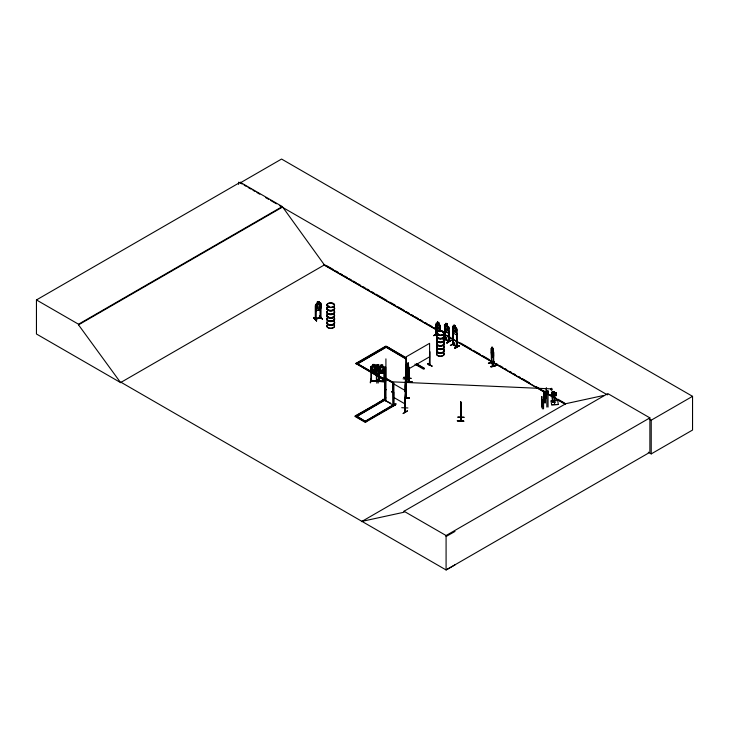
<?xml version="1.0" encoding="UTF-8"?>
<svg xmlns="http://www.w3.org/2000/svg" width="729" height="729" viewBox="0 0 729 729"><rect width="100%" height="100%" fill="white"/><g stroke="black" fill="none" stroke-linecap="round" stroke-linejoin="round"><path stroke-width="1.09" d="M551.999 393.569L552.008 395.063L551.88 392.184L552.063 393.505M460.655 409.671L460.746 406.654M401.715 407.702L407.894 407.958M460.801 407.365L460.837 409.379L460.865 407.365M556.063 393.678L556.09 393.523M315.457 318.855C328.642 315.548 311.474 319.184 315.976 318.819M463.708 421.234C444.07 419.94 476.857 421.918 457.539 420.879M552.108 394.179L552.618 402.226L551.99 393.76L552.272 394.189M460.655 408.532L460.701 407.238M460.673 404.668L460.537 420.606M408.012 370.797C410.618 383.035 406.709 347.177 408.513 371.043L408.668 370.296M408.787 381.905L409.106 381.449M460.655 402.964L460.774 401.834L460.746 420.961L460.837 420.15M460.546 405.461L460.774 401.834L460.61 411.32M460.619 405.461L460.701 404.139M460.746 403.556L460.865 402.973M460.837 409.352L460.61 412.131L460.518 410.828M457.876 417.079L464.045 417.198M461.029 404.267L461.093 417.398M460.846 417.38L461.056 403.939M460.528 420.915L461.056 417.425L460.783 420.888M406.071 357.383L405.88 398.362L406.299 397.341M404.987 397.405L405.944 390.006M492.066 348.836L492.066 347.177L491.492 363.115L491.565 362.304M493.342 350.622L493.323 365.776L493.569 352.225L493.834 366.031L491.282 362.331L491.72 363.106M493.369 365.265L493.834 365.511L493.351 365.73M376.282 372.966L371.526 372.756L370.979 366.614L373.002 366.149M372.929 366.131L372.938 364.427L374.961 364.518L374.961 366.177M376.911 366.915L374.888 366.213M376.984 366.897L376.273 366.24M379.362 366.505L378.725 367.07L379.399 366.523L384.092 366.678L384.803 367.334L384.803 371.79L384.101 373.403L379.353 373.157M382.771 366.651L383.718 367.307L383.718 370.405L382.707 371.681L380.811 371.599M384.803 367.334L384.712 381.823M384.101 373.403L384.739 371.735M550.65 388.849C552.7 386.734 551.835 391.582 550.65 388.849L391.692 381.814M371.453 367.489L370.879 367.58L371.453 367.489L371.498 381.103L370.961 380.42M370.214 382.743L370.779 379.171M370.551 382.789L371.088 379.226M377.002 380.766L371.389 380.447L370.933 381.094M376.355 372.355L376.419 381.385L376.374 380.875M376.939 380.766L371.517 380.629M376.72 383.099L377.303 379.472M378.05 383.172L378.852 379.609M384.174 368.3L384.748 368.2L384.174 368.3L384.238 381.823L384.192 368.172M384.821 381.477L384.538 383.536L385.149 381.759M378.643 381.03L384.794 381.322L384.265 381.139M385.122 381.741L384.62 383.509L384.848 381.686M380.82 371.854L380.082 373.366L375.371 373.202L374.824 371.48M376.784 364.892L378.807 365.001L376.784 364.892L376.838 366.651L375.836 367.106L375.836 370.204L376.847 371.59L378.734 371.69L379.745 370.414L379.745 367.316L378.734 366.714M376.775 366.587L374.815 367.097M378.798 366.696L380.83 367.352M380.11 366.769C373.868 364.044 373.713 369.038 375.371 373.202M380.137 373.421L380.83 371.817M395.656 404.276C382.16 412.003 402.208 400.157 394.252 405.087M491.3 352.79L491.474 354.795L493.287 357.347L493.588 356.007M405.998 379.107L406.217 356.818L429.581 343.332L429.627 364.983M329.253 306.508L328.232 306.262L329.052 306.681M328.296 306.28L329.016 306.563M328.26 306.681L329.08 306.745L329.016 306.216M332.679 303.911L333.144 303.875M385.696 380.921L385.605 380.274M385.723 381.103L385.605 380.602M385.714 389.878L385.696 389.332L385.714 390.206M385.714 398.061L385.605 397.697M438.749 334.383L438.439 334.119M438.94 334.493L438.339 334.565M442.576 332.187L442.904 332.132M408.44 366.714L408.276 367.616C408.049 359.306 407.812 372.847 408.276 368.336C408.75 377.576 408.349 360.053 408.513 369.721L408.222 365.539L408.832 367.799L408.923 382.288L407.921 378.761L408.841 381.732M403.802 377.449C405.816 375.882 413.179 384.074 403.83 377.403M408.413 379.8L403.984 377.312L408.459 379.827M318.992 301.56L319.02 303.255L319.047 301.487L317.252 302.034L316.45 307.693L317.343 308.75L319.02 308.23L319.922 306.636L319.922 303.537L319.02 303.255L320.213 302.79L320.878 303.218L320.878 307.674L320.259 309.515L316.012 310.773L320.231 309.479L320.787 307.647M439.806 331.595L440.343 330.201M448.262 332.962L448.745 331.631L448.299 333.035L444.927 331.084L444.48 324.733L445.966 324.943M456.336 334.739L456.81 333.408M456.91 333.417L456.363 334.811L452.991 332.861L452.545 330.957M320.833 317.716L315.402 319.375L315.876 319.065M316.477 320.951L313.57 317.808L313.871 317.443M316.723 320.851L313.834 317.479M433.819 335.686L436.452 334.174L436.607 334.748L436.015 334.584L436.033 323.266L437.518 323.585L437.518 321.926M446.686 337.782L443.186 339.778M454.541 342.967L450.404 345.355M454.741 343.04L450.367 345.564M436.015 334.638L435.969 334.064L436.534 334.192M447.406 325.772L447.406 324.113L445.92 323.312L445.246 328.287L445.966 330.027L447.305 330.802L448.025 329.891L448.025 326.792L447.305 325.827L448.836 327.184L448.836 341.682L444.462 339.204L444.608 338.575M444.48 324.733L444.881 339.441L444.726 338.611M453.092 344.052L452.891 344.161M452.946 344.699L452.946 344.206M456.482 346.731L456.609 333.107M406.773 378.369L406.764 364.864L406.217 365.01L406.764 364.864M406.199 398.371L405.944 376.519L404.704 386.024L404.704 391.646M407.839 364.382L408.832 367.799M391.528 391.61C392.831 392.412 392.33 390.398 391.974 391.874M391.564 391.71L392.002 392.102L392.275 391.455M385.65 378.77L393.068 383.053L393.04 405.124L393.642 405.424M442.986 331.941L442.612 331.914M316.049 310.8L315.548 304.877L317.288 303.729M405.124 412.131L405.251 390.571L393.569 383.828M491.264 348.416L493.323 350.667M406.773 377.877L406.527 377.777M406.171 378.524L406.664 378.242M429.545 364.983C428.515 365.73 430.456 365.01 429.627 364.491M429.709 364.646L429.408 364.819M429.709 365.138L429.581 351.524L429.736 365.147M370.833 380.939L377.002 381.258M378.643 380.884L379.317 380.902L379.271 381.559L379.271 372.419M378.643 381.376L384.757 381.659M315.329 319.22L320.742 317.58M320.231 317.716L320.76 317.753L320.878 303.218M328.396 306.189L328.232 306.745M437.819 334.319L438.448 334.201M452.6 326.556L453.073 326.218M555.872 394.571L555.762 392.585L554.815 392.63L554.651 402.982L554.186 402.754L554.578 394.343M429.345 365.329L429.736 351.606M427.495 363.771L432.151 366.14L427.741 363.625M429.581 364.518L429.144 365.265M393.769 392.138L393.578 405.734L393.642 382.725L385.076 377.777L384.885 400.586L385.696 400.832L385.705 367.052M404.905 398.745L405.124 412.359M391.291 406.809L393.614 405.506M376.875 380.72L376.847 381.413L376.92 372.382M378.706 380.893L378.643 381.522M121.123 382.333L120.65 382.616L36.45 334L36.45 299.938L240.242 182.277L282.314 206.562L324.387 264.919L439.851 331.567M240.242 182.277L240.242 182.906L281.567 159.05L692.55 396.33L692.55 430.046L651.225 453.903L648.272 452.19M36.45 299.938L78.522 324.223L282.314 206.562M455.005 564.866L446.084 569.95L121.069 382.306L120.586 382.579L78.522 324.852L282.314 207.191M120.586 382.579L324.861 264.645M384.101 380.11L355.87 363.397L385.923 346.047L406.071 357.675M355.87 363.817L384.948 347.031M385.805 347.523L357.575 363.817L386.78 346.539L405.105 357.538M438.913 322.674L437.473 321.844L437.473 323.612L436.753 323.749L436.753 326.847L437.473 328.588L438.812 329.362L439.532 328.451L439.532 325.353L438.812 324.387C439.35 320.596 437.929 324.824 439.824 324.915L440.343 325.745L440.298 331.44M436.562 327.977L436.389 334.839L436.562 324.605M439.906 331.212L440.052 326.628L440.453 331.349M440.453 326.856L439.906 326.71M444.982 324.378L448.836 327.184M436.48 329.617C435.377 324.806 436.288 332.069 438.967 331.112M444.654 325.608L444.726 339.103L449 341.573L448.946 328.086L448.399 327.941L448.763 341.655M445.966 323.394L447.406 324.113M444.48 329.18L444.927 331.084M436.48 333.982L433.609 335.632L436.607 334.256M448.946 328.086L448.399 327.941M453.01 326.182L452.563 344.489L456.901 346.94L456.864 328.961L453.028 326.246L454.085 326.802L454.03 325.061L455.47 325.89L456.09 331.668L455.379 332.579L454.03 331.804L453.32 330.064L453.32 326.966L454.03 326.829L454.03 325.061L455.47 325.89M452.718 327.494L452.563 344.489L452.518 343.924M455.379 325.945L455.47 327.549M456.864 328.989L456.354 328.114M456.454 346.74L456.609 329.736L457.001 346.776M457.001 329.973L456.454 329.827M443.186 339.596L446.722 337.563L443.214 339.869M448.353 341.054L448.782 341.682M448.399 341.427L448.545 331.23M446.968 343.04L451.123 340.115L446.959 343.013M406.217 370.305L429.581 356.818M452.955 327.813L453.11 344.562M393.642 382.725L393.624 405.716M455.024 348.289L459.398 345.737L455.024 348.298L454.787 347.879L459.407 345.774M415.831 364.29L424.396 368.683L423.549 369.175L414.865 364.163M395.3 404.987L394.444 404.495L365.247 421.353L394.444 404.076L395.3 404.987L365.247 422.337L355.023 416.432L385.076 398.663M374.369 405.269L355.88 415.521L366.095 421.845L357.739 417.015M376.319 404.139L383.126 400.212M384.958 399.72L356.727 416.432L384.958 400.139M384.885 400.586L385.185 377.968M355.023 416.013L365.247 421.909L395.3 404.568M361.475 521.654L565.75 403.711L603.384 395.528M361.948 521.372L404.021 512.223L404.021 511.248L607.813 393.587L649.885 417.872L649.885 452.29L446.084 569.95L446.084 535.533L649.885 417.872M607.813 394.562L607.339 394.845L279.38 205.496M649.275 419.057L651.225 420.186L692.55 396.33M446.084 536.517L455.005 531.432M385.714 378.889L393.332 382.898L385.714 378.889L385.714 400.777L393.068 405.087M385.714 400.777L390.626 403.201M393.332 404.786L392.949 383.117M404.723 407.037L404.704 407.73L404.723 402.727M372.993 366.186L371.981 366.696L371.981 369.794L372.993 371.161L374.888 371.243M379.8 367.134L380.811 366.623M320.742 317.243L320.241 317.379M385.605 389.842L385.595 389.377M385.605 398.025L385.696 397.679M406.545 378.278L406.618 364.782M319.02 301.596L317.252 302.034M315.493 304.877L315.429 319.348L315.329 305.743L315.921 305.706L315.894 319.238M320.368 317.853L320.195 304.257L320.687 304.111L320.66 317.589M319.348 316.049L322.546 319.12L319.648 315.958M438.038 334.192L438.493 334.821M438.439 334.702L438.749 334.265M405.078 412.35L405.051 398.654M492.002 347.195L492.84 348.262L493.132 351.05L492.749 354.932L491.647 352.052M491.483 349.282L491.519 363.151M492.84 349.92L492.777 348.28M493.551 351.606L493.606 356.053M491.474 354.795L493.287 357.347M494.107 361.876L488.494 363.16M494.207 361.994L488.375 363.233M490.845 366.468C509.042 362.678 478.68 369.485 496.595 365.156M496.577 365.111C492.212 367.571 486.234 367.489 496.604 365.402M555.042 394.571L556.336 395.729L555.981 393.305L552.974 391.382L555.981 392.949L556.336 395.373L552.974 394.826L556.336 395.373L554.933 394.617L552.974 394.826L554.651 394.836L554.651 402.982M552.4 393.76L552.436 395.045L552.063 393.341L552.646 392.375L552.782 395.118L552.473 392.375L552.6 393.25M552.117 394.371L552.655 394.28M315.73 319.065L315.921 305.706M436.115 334.465L436.015 324.469L436.407 324.697M448.499 340.826C452.39 342.994 438.302 335.395 448.417 340.981M427.558 363.698L431.942 366.213M409.124 368.746L409.133 382.269L408.176 378.779M404.959 378.952L411.083 378.36M412.085 381.714L405.971 382.288L412.14 382.187L405.971 382.561L412.095 381.978M408.149 364.992C407.137 361.812 408.358 375.462 407.83 368.783M408.459 364.4L408.522 366.049M435.969 334.11L436.452 334.347M444.863 338.921L444.444 338.684M556.336 395.373L553.01 395.072L553.275 392.712L554.213 392.667L554.332 394.653L554.213 392.667M552.063 393.341C552.582 395.501 552.245 390.844 552.363 393.778M553.275 392.712L553.384 393.505L554.332 393.45M554.933 393.423L555.872 393.378M554.213 393.86L553.275 393.906L553.01 395.072L552.974 391.382L554.186 394.608L554.186 402.754M554.815 392.63L554.815 393.824L556.072 393.778M556.218 394.553L553.384 394.699L553.384 393.505M552.436 399.829L552.637 400.768M551.051 400.95L557.74 400.549L558.296 404.486L551.616 404.805L551.051 400.877M403.073 378.834L409.27 378.807M384.775 380.219L382.716 380.228L384.702 380.502M384.775 380.41L382.716 380.511M406.281 384.329L406.19 398.198M405.142 397.897L409.27 397.916L405.142 398.38M405.142 398.134L409.27 398.18M384.784 399.838L382.716 399.656L384.775 399.383M384.775 399.419L382.716 399.401M382.716 399.61L384.775 399.665M546.303 391.355L548.09 391.327M546.176 391.573L546.796 391.491M546.303 391.591L546.796 391.591M546.841 392.184L548.044 392.184M546.796 392.211L548.09 392.211L548.09 390.981L546.796 390.981L546.841 407.074M543.688 394.015L545.474 393.988M543.688 394.152L544.18 394.116M543.561 394.234L544.18 394.252M544.18 394.872L545.474 394.872M543.588 399.556L542.294 399.556L542.34 408.905M541.802 399.92L543.588 399.902M541.802 400.066L542.294 400.021M541.674 400.148L542.294 400.166M542.294 400.777L543.588 400.777M543.561 400.977L543.688 390.662L543.542 408.905M457.867 417.198L464.054 417.398M405.023 397.861L409.151 398.189L405.023 398.061M376.237 366.332L371.553 366.031L370.906 366.587L370.879 381.067L376.92 381.376M372.993 366.742L374.888 366.824M380.811 367.179L382.707 367.261M372.993 369.84L374.888 369.922M380.811 370.268L382.707 370.359M379.399 373.102L384.065 373.312M384.73 381.814L378.688 381.504L378.706 372.391M493.606 365.603L491.237 362.805L493.597 365.721M319.393 315.994L322.318 319.156M408.058 364.956L408.204 363.233M379.208 380.893L384.174 381.294M452.755 344.325L457.01 346.813M393.578 405.716L393.523 382.789L384.885 377.886M456.837 346.94C458.532 345.828 447.579 341.965 456.409 346.311M554.578 402.49L555.042 402.718M407.411 411.028L403.019 413.58L407.383 410.764M240.242 182.906L242.201 184.036M244.16 185.166L246.12 186.296M248.07 187.426L251.004 189.121M252.963 190.251L254.922 191.381M256.881 192.511L259.816 194.206M265.684 197.595L268.618 199.29M270.577 200.42L276.446 203.801M455.425 327.576L456.381 328.123M436.471 323.029L440.252 325.772M445.009 331.021L448.308 332.934M326.829 265.775L333.709 269.748M335.677 270.887L338.63 272.591M340.589 273.721L342.557 274.86M344.525 275.99L347.478 277.694M349.446 278.833L351.405 279.972M353.374 281.102L356.326 282.806M358.294 283.946L360.254 285.075M363.206 286.779L365.174 287.919M367.143 289.048L369.102 290.188M372.054 291.892L374.023 293.022M375.991 294.161L386.807 300.403M389.751 302.107L395.656 305.515M397.615 306.645L404.504 310.618M406.463 311.757L409.416 313.461M411.384 314.591L413.352 315.73M415.32 316.869L418.264 318.564M420.232 319.703L422.2 320.842M425.144 322.537L427.112 323.676M429.08 324.815L432.033 326.519M434.001 327.649L435.96 328.788M447.761 335.595L449.729 336.734M460.546 342.976L471.362 349.218M473.321 350.357L480.211 354.33M482.17 355.46L489.059 359.443M491.018 360.573L493.97 362.277M495.939 363.416L497.907 364.546M499.875 365.685L502.819 367.389M504.787 368.519L506.755 369.658M509.699 371.362L511.667 372.492M513.635 373.631L515.603 374.761M518.556 376.465L520.515 377.604M522.483 378.734L529.363 382.716M536.252 386.689L542.148 390.088M544.116 391.227L547.06 392.931M550.012 394.635L555.917 398.034M557.876 399.173L564.765 403.146M443.35 333.6L565.267 403.994M323.74 264.827L435.204 329.18M444.089 334.31L565.412 404.358M416.678 363.807L424.396 368.263M416.678 364.227L424.396 368.683M406.181 358.723L385.923 347.031L406.181 359.151M384.948 379.198L356.727 363.324M357.702 363.889L369.375 370.633M373.275 372.874L378.141 375.69M380.082 376.811L383.007 378.497M355.87 363.397L384.101 379.691M393.569 397.314L405.251 404.057M404.021 511.248L446.084 535.533M374.888 366.268L375.9 366.869M459.206 345.61L454.814 347.924M320.213 302.79L316.031 304.075M320.195 304.257L320.377 317.871M313.588 317.771L316.486 320.933M492.066 347.177L492.84 348.262M492.157 347.742L492.622 348.945L492.157 348.298M407.948 379.08L408.149 369.785M409.106 381.941L409.033 368.427M370.906 371.043L371.526 372.756M411.038 378.242L404.969 378.752M408.04 378.798L408.869 381.723M408.14 363.242L408.459 364.491M408.267 364.345L408.358 365.147M407.939 370.797L408.741 373.549M552.555 399.82L552.792 402.217L552.628 400.941M554.815 393.824L554.933 394.617M551.88 392.184L552.19 393.833M552.017 393.842L552.053 392.175M460.564 408.914L460.61 409.662M406.035 378.861L406.372 365.092M651.225 420.186L651.225 453.903M558.296 404.486L551.616 404.805M555.762 392.585L555.762 393.778M548.044 391.045L548.044 407.074M545.429 402.991L545.474 393.642L544.18 393.642L544.226 402.991M491.41 363.097L491.3 348.344L491.264 352.836M453.11 333.344L453.001 344.689M447.351 324.141L447.305 325.827M446.011 323.366L446.011 325.025M445.045 325.836L444.945 339.432L444.9 325.927M440.052 326.628L440.052 331.121M408.24 368.974L408.249 379.126L407.894 364.318M385.914 358.859L385.914 379.071M385.076 377.777L385.076 400.476M382.707 373.339L382.78 364.956L380.757 364.864L380.811 373.257M378.807 365.001L378.734 366.751M374.888 372.911L374.897 364.573L372.993 364.527L372.993 372.82M238.593 182.15L238.593 184.382M78.522 324.223L78.522 324.852M443.779 339.113A3.918 2.26 0 0 1 440.389 342.502A3.918 2.26 0 0 1 436.999 339.113M443.733 339.34A3.864 2.233 0 0 1 440.389 342.685A3.864 2.233 0 0 1 437.045 339.34M443.715 342.256A3.836 2.214 0 0 1 440.389 345.582A3.836 2.214 0 0 1 437.063 342.256M443.724 342.466A3.845 2.223 0 0 1 440.389 345.792A3.845 2.223 0 0 1 437.054 342.466M443.779 335.386A3.918 2.26 0 0 1 440.389 338.785A3.918 2.26 0 0 1 436.999 335.386M443.733 338.721A3.864 2.233 0 0 1 440.389 342.065A3.864 2.233 0 0 1 437.045 338.721M443.733 335.622A3.864 2.233 0 0 1 440.389 338.967A3.864 2.233 0 0 1 437.045 335.622M443.779 338.921A3.918 2.26 0 0 1 440.389 342.311A3.918 2.26 0 0 1 436.999 338.921M443.779 335.194A3.918 2.26 0 0 1 440.389 338.584A3.918 2.26 0 0 1 436.999 335.194M443.724 334.994A3.855 2.223 0 0 1 440.389 338.338A3.855 2.223 0 0 1 437.045 334.994M443.779 349.72A3.918 2.26 0 0 1 440.389 353.109A3.918 2.26 0 0 1 436.999 349.72M443.733 349.947A3.864 2.233 0 0 1 440.389 353.292A3.864 2.233 0 0 1 437.045 349.947M443.724 352.854A3.845 2.223 0 0 1 440.389 356.18A3.845 2.223 0 0 1 437.054 352.854M443.715 342.803A3.836 2.214 0 0 1 440.389 346.129A3.836 2.214 0 0 1 437.063 342.803M443.742 352.936A3.873 2.233 0 0 1 440.389 356.29A3.873 2.233 0 0 1 437.036 352.936M443.742 342.603A3.873 2.233 0 0 1 440.389 345.956A3.873 2.233 0 0 1 437.036 342.603M443.779 345.993A3.918 2.26 0 0 1 440.389 349.382A3.918 2.26 0 0 1 436.999 345.993M443.733 349.328A3.864 2.233 0 0 1 440.389 352.672A3.864 2.233 0 0 1 437.045 349.328M443.733 346.229A3.864 2.233 0 0 1 440.389 349.574A3.864 2.233 0 0 1 437.045 346.229M443.779 349.528A3.918 2.26 0 0 1 440.389 352.918A3.918 2.26 0 0 1 436.999 349.528M443.779 345.801A3.918 2.26 0 0 1 440.389 349.191A3.918 2.26 0 0 1 436.999 345.801M443.733 345.601A3.864 2.233 0 0 1 440.389 348.945A3.864 2.233 0 0 1 437.045 345.601M334.429 314.8A3.855 2.223 0 0 1 330.702 317.607A3.855 2.223 0 0 1 326.984 314.8M334.438 308.176A3.864 2.233 0 0 1 330.702 310.982A3.864 2.233 0 0 1 326.975 308.176M334.429 307.547A3.855 2.223 0 0 1 330.702 310.354A3.855 2.223 0 0 1 326.984 307.547M334.429 311.894A3.855 2.223 0 0 1 330.702 314.7A3.855 2.223 0 0 1 326.984 311.894M334.101 311.128A3.918 2.26 0 0 1 331.212 314.5A3.918 2.26 0 0 1 326.92 311.666M334.101 310.937A3.918 2.26 0 0 1 331.212 314.308A3.918 2.26 0 0 1 326.92 311.474M334.429 311.274A3.855 2.223 0 0 1 330.702 314.071A3.855 2.223 0 0 1 326.984 311.274M334.101 307.401A3.918 2.26 0 0 1 331.212 310.773A3.918 2.26 0 0 1 326.92 307.948M334.101 307.21A3.918 2.26 0 0 1 331.212 310.581A3.918 2.26 0 0 1 326.92 307.756M334.046 314.481A3.864 2.233 0 0 1 331.212 317.808A3.864 2.233 0 0 1 326.975 315.019M334.055 314.345A3.873 2.233 0 0 1 331.212 317.68A3.873 2.233 0 0 1 326.966 314.882M334.046 324.87A3.855 2.223 0 0 1 331.203 328.187A3.855 2.223 0 0 1 326.984 325.407M334.438 318.783A3.864 2.233 0 0 1 330.702 321.589A3.864 2.233 0 0 1 326.975 318.783M334.429 318.154A3.855 2.223 0 0 1 330.702 320.96A3.855 2.223 0 0 1 326.984 318.154M334.429 322.5A3.855 2.223 0 0 1 330.702 325.307A3.855 2.223 0 0 1 326.984 322.5M334.101 321.735A3.918 2.26 0 0 1 331.212 325.107A3.918 2.26 0 0 1 326.92 322.273M334.101 321.544A3.918 2.26 0 0 1 331.212 324.915A3.918 2.26 0 0 1 326.92 322.081M334.429 321.881A3.855 2.223 0 0 1 330.702 324.678A3.855 2.223 0 0 1 326.984 321.881M334.101 318.008A3.918 2.26 0 0 1 331.212 321.38A3.918 2.26 0 0 1 326.92 318.555M334.101 317.817A3.918 2.26 0 0 1 331.212 321.188A3.918 2.26 0 0 1 326.92 318.363M334.046 325.088A3.864 2.233 0 0 1 331.212 328.414A3.864 2.233 0 0 1 326.975 325.626M460.546 405.424L460.582 406.427L460.546 405.424M550.796 389.477C551.853 391.883 552.992 387.582 550.796 389.477M379.554 371.17L377.795 369.521L376.036 371.043L377.358 369.138L376.091 367.17L377.759 368.783L379.481 367.352L378.196 369.193L379.554 371.17M451.133 340.325L446.759 342.885L451.142 340.352M555.981 392.949L553.275 393.906L553.01 391.628L555.981 392.949M318.728 301.961L317.644 302.845L318.728 301.961M319.02 303.811L317.343 304.321L317.343 307.419L319.02 306.909L319.02 303.811M546.303 388.001L546.176 398.316L546.303 388.001M541.802 396.567L541.674 406.891L541.802 396.567M374.551 364.874L373.33 364.819L373.33 365.375L374.551 365.429L374.551 364.874M382.37 365.311L381.149 365.256L381.149 365.803L382.37 365.858L382.37 365.311M378.397 365.311L377.185 365.247L377.185 365.794L378.397 365.867L378.397 365.311M378.734 367.261L376.847 367.161L376.847 370.259L378.734 370.359L378.734 367.261M455.133 326.082L454.276 325.581L455.133 326.638L455.133 326.082M455.379 328.159L454.03 327.385L454.03 330.474L455.379 331.248L455.379 328.159M447.068 324.305L446.203 323.804L447.068 324.852L447.068 324.305M447.305 326.373L445.966 325.599L445.966 328.697L447.305 329.472L447.305 326.373M438.576 322.865L437.71 322.364L438.576 323.421L438.576 322.865M438.812 324.943L437.473 324.168L437.473 327.266L438.812 328.041L438.812 324.943M492.749 350.512L492.029 349.501L492.029 352.599L492.749 353.611L492.749 350.512M438.457 334.921A3.864 2.233 0 0 0 444.253 332.989A3.864 2.233 0 0 0 438.457 331.057A3.864 2.233 0 0 0 438.457 334.921M438.466 335.231A3.836 2.214 0 0 0 444.225 333.308A3.836 2.214 0 0 0 438.466 331.385A3.836 2.214 0 0 0 438.466 335.231M438.448 335.048A3.873 2.233 0 0 0 444.262 333.117A3.873 2.233 0 0 0 438.448 331.185A3.873 2.233 0 0 0 438.448 335.048M328.77 306.955A3.873 2.233 0 0 0 334.575 305.014A3.873 2.233 0 0 0 328.77 303.082A3.873 2.233 0 0 0 328.77 306.955M328.779 307.255A3.845 2.223 0 0 0 334.547 305.333A3.845 2.223 0 0 0 328.779 303.41A3.845 2.223 0 0 0 328.779 307.255M330.702 318.154A3.845 2.223 0 0 0 334.42 315.365A3.855 2.223 0 0 1 330.702 318.154A3.845 2.223 0 0 1 326.984 315.365A3.855 2.223 0 0 0 330.702 318.154"/></g></svg>
